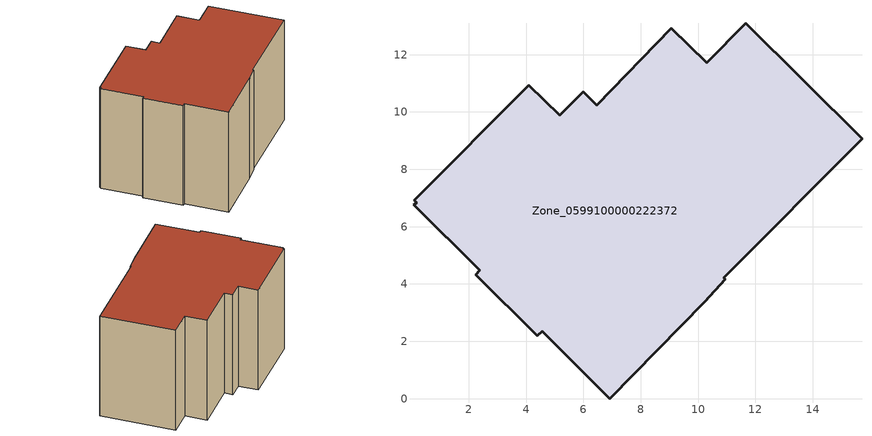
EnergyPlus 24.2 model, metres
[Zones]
Zone_0599100000222372
 floor ground (C_G): 0.18,6.83 0.09,6.92 4.1,10.94 5.17,9.88 6,10.71 6.46,10.24 9.07,12.92 10.3,11.71 11.67,13.09 15.72,9.07 10.9,4.22 10.95,4.17 10.23,3.37 6.92,0 4.56,2.35 4.4,2.2 2.24,4.32 2.39,4.48 0.07,6.76 z0
 wall outside (C_F): 11.67,13.09 10.3,11.71 9.07,12.92 6.46,10.24 6,10.71 5.17,9.88 4.1,10.94 0.09,6.92 0.18,6.83 0.07,6.76 2.39,4.48 2.24,4.32 4.4,2.2 4.56,2.35 6.92,0 10.23,3.37 10.95,4.17 10.9,4.22 15.72,9.07 11.67,13.09 z0:8.48
 roof outside (C_R): 0.07,6.76 2.39,4.48 2.24,4.32 4.4,2.2 4.56,2.35 6.92,0 10.23,3.37 10.95,4.17 10.9,4.22 15.72,9.07 11.67,13.09 10.3,11.71 9.07,12.92 6.46,10.24 6,10.71 5.17,9.88 4.1,10.94 0.09,6.92 0.18,6.83 z8.48
[BUILDING]
Pand.0599100000222372: North Axis=0; Terrain=City; Loads Convergence Tolerance Value=0.04; Temperature Convergence Tolerance Value=0.4; Solar Distribution=FullExterior; Maximum Number of Warmup Days=25; Minimum Number of Warmup Days=1
[Site:Location]
Rotterdam.The.Hague.AP_ZH_NLD Design_Conditions: Latitude=51.96; Longitude=4.45; Time Zone=1; Elevation=-4.5
[SITE:GROUNDTEMPERATURE:BUILDINGSURFACE]
18, 18, 18, 18, 18, 18, 18, 18, 18, 18, 18, 18
[MATERIAL] Thermal Absorptance=0.9; Solar Absorptance=0.7; Visible Absorptance=0.7
Name | Roughness | Thickness | Conductivity | Density | Specific Heat
G.D.1965 | MediumSmooth | 0.15 | 1 | 540 | 1210
F.D.1965 | Rough | 0.3 | 0.857143 | 1920 | 840
R.D.1965 | MediumRough | 0.2 | 0.08 | 1500 | 1000
[CONSTRUCTION]
C_G: G.D.1965
C_F: F.D.1965
C_R: R.D.1965
[ZONE]
Zone_0599100000222372: Type=1; Multiplier=1; Ceiling Height=Autocalculate; Volume=Autocalculate; Floor Area=autocalculate; Part of Total Floor Area=Yes
[ZONEINFILTRATION:DESIGNFLOWRATE]
Infil_Zone_0599100000222372: Zone or ZoneList or Space or SpaceList=Zone_0599100000222372; Schedule=AlwaysOn; Design Flow Rate Calculation Method=Flow/Area; Flow Rate per Floor Area=0.0042; Constant Term Coefficient=1; Temperature Term Coefficient=0; Velocity Term Coefficient=0; Velocity Squared Term Coefficient=0
[HVACTEMPLATE:ZONE:IDEALLOADSAIRSYSTEM]
Zone_0599100000222372: Maximum Heating Supply Air Temperature=50; Minimum Cooling Supply Air Temperature=13; Maximum Heating Supply Air Humidity Ratio=0.0156; Minimum Cooling Supply Air Humidity Ratio=0.0077; Heating Limit=NoLimit; Cooling Limit=NoLimit; Dehumidification Control Type=ConstantSensibleHeatRatio; Cooling Sensible Heat Ratio=0.7; Dehumidification Setpoint=60; Humidification Control Type=None; Humidification Setpoint=30; Outdoor Air Method=None; Outdoor Air Flow Rate per Person=0.00944; Outdoor Air Flow Rate per Zone Floor Area=0; Outdoor Air Flow Rate per Zone=0; Demand Controlled Ventilation Type=None; Outdoor Air Economizer Type=NoEconomizer; Heat Recovery Type=None; Sensible Heat Recovery Effectiveness=0.7; Latent Heat Recovery Effectiveness=0.65
[ZONECONTROL:THERMOSTAT]
ThermostatControl_Zone_0599100000222372: Zone or ZoneList=Zone_0599100000222372; Control Type Schedule=DualSetpointControlType; Control 1=Thermostat_Zone_0599100000222372; Temperature Difference Between Cutout And Setpoint=0
[THERMOSTATSETPOINT:DUALSETPOINT]
Thermostat_Zone_0599100000222372: Heating Setpoint Temperature Schedule=HeatingSetpoint_Zone_0599100000222372; Cooling Setpoint Temperature Schedule=CoolingSetpoint_Zone_0599100000222372
[SCHEDULE:COMPACT]
HeatingSetpoint_Zone_0599100000222372: Through: 12/31, For: AllDays, Until: 24:00, 21
CoolingSetpoint_Zone_0599100000222372: Through: 12/31, For: AllDays, Until: 24:00, 24
DualSetpointControlType: Through: 12/31, For: AllDays, Until: 24:00, 4
AlwaysOn: Through: 12/31, For: AllDays, Until: 24:00, 1
